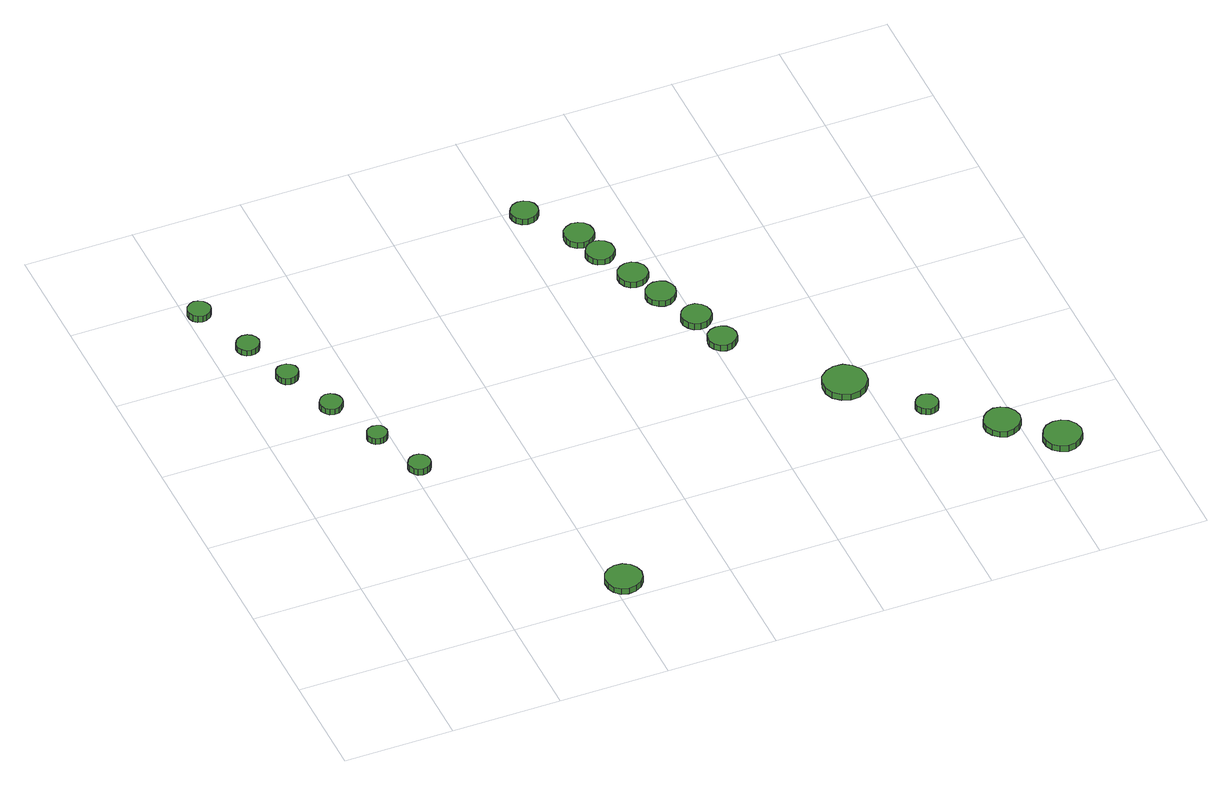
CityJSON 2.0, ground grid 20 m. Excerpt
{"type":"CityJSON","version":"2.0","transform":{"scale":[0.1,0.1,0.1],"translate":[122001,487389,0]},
"CityObjects":{
"tree1":{"type":"SolitaryVegetationObject","attributes":{"function":"something"},"geometry":[{"type":"MultiSurface","lod":"1","boundaries":[[[0,1,2,3,4,5,6,7,8,9,10,11,12,13,14]],[[15,16,17,18,19,20,21,22,23,24,25,26,27,28,29]],[[0,29,28,1]],[[1,28,27,2]],[[2,27,26,3]],[[3,26,25,4]],[[4,25,24,5]],[[5,24,23,6]],[[6,23,22,7]],[[7,22,21,8]],[[8,21,20,9]],[[9,20,19,10]],[[10,19,18,11]],[[11,18,17,12]],[[12,17,16,13]],[[13,16,15,14]],[[14,15,29,0]]]}]},
"tree2":{"type":"SolitaryVegetationObject","attributes":{"function":"something"},"geometry":[{"type":"MultiSurface","lod":"1","boundaries":[[[30,31,32,33,34,35,36,37,38,39,40,41,42,43,44]],[[45,46,47,48,49,50,51,52,53,54,55,56,57,58,59]],[[30,59,58,31]],[[31,58,57,32]],[[32,57,56,33]],[[33,56,55,34]],[[34,55,54,35]],[[35,54,53,36]],[[36,53,52,37]],[[37,52,51,38]],[[38,51,50,39]],[[39,50,49,40]],[[40,49,48,41]],[[41,48,47,42]],[[42,47,46,43]],[[43,46,45,44]],[[44,45,59,30]]]}]},
"tree3":{"type":"SolitaryVegetationObject","attributes":{"function":"something"},"geometry":[{"type":"MultiSurface","lod":"1","boundaries":[[[60,61,62,63,64,65,66,67,68,69,70,71,72,73,74]],[[75,76,77,78,79,80,81,82,83,84,85,86,87,88,89]],[[60,89,88,61]],[[61,88,87,62]],[[62,87,86,63]],[[63,86,85,64]],[[64,85,84,65]],[[65,84,83,66]],[[66,83,82,67]],[[67,82,81,68]],[[68,81,80,69]],[[69,80,79,70]],[[70,79,78,71]],[[71,78,77,72]],[[72,77,76,73]],[[73,76,75,74]],[[74,75,89,60]]]}]},
"tree4":{"type":"SolitaryVegetationObject","attributes":{"function":"something"},"geometry":[{"type":"MultiSurface","lod":"1","boundaries":[[[90,91,92,93,94,95,96,97,98,99,100,101,102,103,104]],[[105,106,107,108,109,110,111,112,113,114,115,116,117,118,119]],[[90,119,118,91]],[[91,118,117,92]],[[92,117,116,93]],[[93,116,115,94]],[[94,115,114,95]],[[95,114,113,96]],[[96,113,112,97]],[[97,112,111,98]],[[98,111,110,99]],[[99,110,109,100]],[[100,109,108,101]],[[101,108,107,102]],[[102,107,106,103]],[[103,106,105,104]],[[104,105,119,90]]]}]},
"tree5":{"type":"SolitaryVegetationObject","attributes":{"function":"something"},"geometry":[{"type":"MultiSurface","lod":"1","boundaries":[[[120,121,122,123,124,125,126,127,128,129,130,131,132,133,134]],[[135,136,137,138,139,140,141,142,143,144,145,146,147,148,149]],[[120,149,148,121]],[[121,148,147,122]],[[122,147,146,123]],[[123,146,145,124]],[[124,145,144,125]],[[125,144,143,126]],[[126,143,142,127]],[[127,142,141,128]],[[128,141,140,129]],[[129,140,139,130]],[[130,139,138,131]],[[131,138,137,132]],[[132,137,136,133]],[[133,136,135,134]],[[134,135,149,120]]]}]},
"tree6":{"type":"SolitaryVegetationObject","attributes":{"function":"something"},"geometry":[{"type":"MultiSurface","lod":"1","boundaries":[[[150,151,152,153,154,155,156,157,158,159,160,161,162,163,164]],[[165,166,167,168,169,170,171,172,173,174,175,176,177,178,179]],[[150,179,178,151]],[[151,178,177,152]],[[152,177,176,153]],[[153,176,175,154]],[[154,175,174,155]],[[155,174,173,156]],[[156,173,172,157]],[[157,172,171,158]],[[158,171,170,159]],[[159,170,169,160]],[[160,169,168,161]],[[161,168,167,162]],[[162,167,166,163]],[[163,166,165,164]],[[164,165,179,150]]]}]},
"tree7":{"type":"SolitaryVegetationObject","attributes":{"function":"something"},"geometry":[{"type":"MultiSurface","lod":"1","boundaries":[[[180,181,182,183,184,185,186,187,188,189,190,191,192,193,194]],[[195,196,197,198,199,200,201,202,203,204,205,206,207,208,209]],[[180,209,208,181]],[[181,208,207,182]],[[182,207,206,183]],[[183,206,205,184]],[[184,205,204,185]],[[185,204,203,186]],[[186,203,202,187]],[[187,202,201,188]],[[188,201,200,189]],[[189,200,199,190]],[[190,199,198,191]],[[191,198,197,192]],[[192,197,196,193]],[[193,196,195,194]],[[194,195,209,180]]]}]},
"tree8":{"type":"SolitaryVegetationObject","attributes":{"function":"something"},"geometry":[{"type":"MultiSurface","lod":"1","boundaries":[[[210,211,212,213,214,215,216,217,218,219,220,221,222,223,224]],[[225,226,227,228,229,230,231,232,233,234,235,236,237,238,239]],[[210,239,238,211]],[[211,238,237,212]],[[212,237,236,213]],[[213,236,235,214]],[[214,235,234,215]],[[215,234,233,216]],[[216,233,232,217]],[[217,232,231,218]],[[218,231,230,219]],[[219,230,229,220]],[[220,229,228,221]],[[221,228,227,222]],[[222,227,226,223]],[[223,226,225,224]],[[224,225,239,210]]]}]},
"tree9":{"type":"SolitaryVegetationObject","attributes":{"function":"something"},"geometry":[{"type":"MultiSurface","lod":"1","boundaries":[[[240,241,242,243,244,245,246,247,248,249,250,251,252,253,254]],[[255,256,257,258,259,260,261,262,263,264,265,266,267,268,269]],[[240,269,268,241]],[[241,268,267,242]],[[242,267,266,243]],[[243,266,265,244]],[[244,265,264,245]],[[245,264,263,246]],[[246,263,262,247]],[[247,262,261,248]],[[248,261,260,249]],[[249,260,259,250]],[[250,259,258,251]],[[251,258,257,252]],[[252,257,256,253]],[[253,256,255,254]],[[254,255,269,240]]]}]},
"tree10":{"type":"SolitaryVegetationObject","attributes":{"function":"something"},"geometry":[{"type":"MultiSurface","lod":"1","boundaries":[[[270,271,272,273,274,275,276,277,278,279,280,281,282,283,284]],[[285,286,287,288,289,290,291,292,293,294,295,296,297,298,299]],[[270,299,298,271]],[[271,298,297,272]],[[272,297,296,273]],[[273,296,295,274]],[[274,295,294,275]],[[275,294,293,276]],[[276,293,292,277]],[[277,292,291,278]],[[278,291,290,279]],[[279,290,289,280]],[[280,289,288,281]],[[281,288,287,282]],[[282,287,286,283]],[[283,286,285,284]],[[284,285,299,270]]]}]},
"tree11":{"type":"SolitaryVegetationObject","attributes":{"function":"something"},"geometry":[{"type":"MultiSurface","lod":"1","boundaries":[[[300,301,302,303,304,305,306,307,308,309,310,311,312,313,314]],[[315,316,317,318,319,320,321,322,323,324,325,326,327,328,329]],[[300,329,328,301]],[[301,328,327,302]],[[302,327,326,303]],[[303,326,325,304]],[[304,325,324,305]],[[305,324,323,306]],[[306,323,322,307]],[[307,322,321,308]],[[308,321,320,309]],[[309,320,319,310]],[[310,319,318,311]],[[311,318,317,312]],[[312,317,316,313]],[[313,316,315,314]],[[314,315,329,300]]]}]},
"tree12":{"type":"SolitaryVegetationObject","attributes":{"function":"something"},"geometry":[{"type":"MultiSurface","lod":"1","boundaries":[[[330,331,332,333,334,335,336,337,338,339,340,341,342,343,344]],[[345,346,347,348,349,350,351,352,353,354,355,356,357,358,359]],[[330,359,358,331]],[[331,358,357,332]],[[332,357,356,333]],[[333,356,355,334]],[[334,355,354,335]],[[335,354,353,336]],[[336,353,352,337]],[[337,352,351,338]],[[338,351,350,339]],[[339,350,349,340]],[[340,349,348,341]],[[341,348,347,342]],[[342,347,346,343]],[[343,346,345,344]],[[344,345,359,330]]]}]},
"tree13":{"type":"SolitaryVegetationObject","attributes":{"function":"something"},"geometry":[{"type":"MultiSurface","lod":"1","boundaries":[[[360,361,362,363,364,365,366,367,368,369,370,371,372,373,374]],[[375,376,377,378,379,380,381,382,383,384,385,386,387,388,389]],[[360,389,388,361]],[[361,388,387,362]],[[362,387,386,363]],[[363,386,385,364]],[[364,385,384,365]],[[365,384,383,366]],[[366,383,382,367]],[[367,382,381,368]],[[368,381,380,369]],[[369,380,379,370]],[[370,379,378,371]],[[371,378,377,372]],[[372,377,376,373]],[[373,376,375,374]],[[374,375,389,360]]]}]},
"tree14":{"type":"SolitaryVegetationObject","attributes":{"function":"something"},"geometry":[{"type":"MultiSurface","lod":"1","boundaries":[[[390,391,392,393,394,395,396,397,398,399,400,401,402,403,404]],[[405,406,407,408,409,410,411,412,413,414,415,416,417,418,419]],[[390,419,418,391]],[[391,418,417,392]],[[392,417,416,393]],[[393,416,415,394]],[[394,415,414,395]],[[395,414,413,396]],[[396,413,412,397]],[[397,412,411,398]],[[398,411,410,399]],[[399,410,409,400]],[[400,409,408,401]],[[401,408,407,402]],[[402,407,406,403]],[[403,406,405,404]],[[404,405,419,390]]]}]},
"tree15":{"type":"SolitaryVegetationObject","attributes":{"function":"something"},"geometry":[{"type":"MultiSurface","lod":"1","boundaries":[[[420,421,422,423,424,425,426,427,428,429,430,431,432,433,434]],[[435,436,437,438,439,440,441,442,443,444,445,446,447,448,449]],[[420,449,448,421]],[[421,448,447,422]],[[422,447,446,423]],[[423,446,445,424]],[[424,445,444,425]],[[425,444,443,426]],[[426,443,442,427]],[[427,442,441,428]],[[428,441,440,429]],[[429,440,439,430]],[[430,439,438,431]],[[431,438,437,432]],[[432,437,436,433]],[[433,436,435,434]],[[434,435,449,420]]]}]},
"tree16":{"type":"SolitaryVegetationObject","attributes":{"function":"something"},"geometry":[{"type":"MultiSurface","lod":"1","boundaries":[[[450,451,452,453,454,455,456,457,458,459,460,461,462,463,464]],[[465,466,467,468,469,470,471,472,473,474,475,476,477,478,479]],[[450,479,478,451]],[[451,478,477,452]],[[452,477,476,453]],[[453,476,475,454]],[[454,475,474,455]],[[455,474,473,456]],[[456,473,472,457]],[[457,472,471,458]],[[458,471,470,459]],[[459,470,469,460]],[[460,469,468,461]],[[461,468,467,462]],[[462,467,466,463]],[[463,466,465,464]],[[464,465,479,450]]]}]},
"tree17":{"type":"SolitaryVegetationObject","attributes":{"function":"something"},"geometry":[{"type":"MultiSurface","lod":"1","boundaries":[[[480,481,482,483,484,485,486,487,488,489,490,491,492,493,494]],[[495,496,497,498,499,500,501,502,503,504,505,506,507,508,509]],[[480,509,508,481]],[[481,508,507,482]],[[482,507,506,483]],[[483,506,505,484]],[[484,505,504,485]],[[485,504,503,486]],[[486,503,502,487]],[[487,502,501,488]],[[488,501,500,489]],[[489,500,499,490]],[[490,499,498,491]],[[491,498,497,492]],[[492,497,496,493]],[[493,496,495,494]],[[494,495,509,480]]]}]},
"tree18":{"type":"SolitaryVegetationObject","attributes":{"function":"something"},"geometry":[{"type":"MultiSurface","lod":"1","boundaries":[[[510,511,512,513,514,515,516,517,518,519,520,521,522,523,524]],[[525,526,527,528,529,530,531,532,533,534,535,536,537,538,539]],[[510,539,538,511]],[[511,538,537,512]],[[512,537,536,513]],[[513,536,535,514]],[[514,535,534,515]],[[515,534,533,516]],[[516,533,532,517]],[[517,532,531,518]],[[518,531,530,519]],[[519,530,529,520]],[[520,529,528,521]],[[521,528,527,522]],[[522,527,526,523]],[[523,526,525,524]],[[524,525,539,510]]]}]}
},
"vertices":[
[44,963,15],[42,971,15],[37,978,15],[29,983,15],[21,984,15],[13,981,15],[6,975,15],[3,967,15],[3,959,15],[6,951,15],[13,945,15],[21,942,15],[29,943,15],[37,948,15],[42,955,15],[42,955,2],[37,948,2],[29,943,2],[21,942,2],[13,945,2],[6,951,2],[3,959,2],[3,967,2],[6,975,2],[13,981,2],[21,984,2],[29,983,2],[37,978,2],[42,971,2],[44,963,2],
[87,851,13],[85,860,13],[80,867,13],[73,871,13],[64,872,13],[56,869,13],[50,864,13],[46,856,13],[46,847,13],[50,839,13],[56,833,13],[64,831,13],[73,832,13],[80,836,13],[85,843,13],[85,843,1],[80,836,1],[73,832,1],[64,831,1],[56,833,1],[50,839,1],[46,847,1],[46,856,1],[50,864,1],[56,869,1],[64,872,1],[73,871,1],[80,867,1],[85,860,1],[87,851,1],
[119,757,13],[117,765,13],[112,771,13],[105,775,13],[97,776,13],[89,774,13],[83,768,13],[80,761,13],[80,752,13],[83,745,13],[89,739,13],[97,737,13],[105,738,13],[112,742,13],[117,749,13],[117,749,0],[112,742,0],[105,738,0],[97,737,0],[89,739,0],[83,745,0],[80,752,0],[80,761,0],[83,768,0],[89,774,0],[97,776,0],[105,775,0],[112,771,0],[117,765,0],[119,757,0],
[158,655,13],[156,664,13],[151,670,13],[144,675,13],[135,676,13],[127,673,13],[121,667,13],[117,659,13],[117,651,13],[121,643,13],[127,637,13],[135,634,13],[144,635,13],[151,640,13],[156,647,13],[156,647,1],[151,640,1],[144,635,1],[135,634,1],[127,637,1],[121,643,1],[117,651,1],[117,659,1],[121,667,1],[127,673,1],[135,676,1],[144,675,1],[151,670,1],[156,664,1],[158,655,1],
[197,551,13],[195,559,13],[191,565,13],[184,568,13],[177,569,13],[170,567,13],[164,562,13],[161,555,13],[161,548,13],[164,541,13],[170,536,13],[177,534,13],[184,534,13],[191,538,13],[195,544,13],[195,544,0],[191,538,0],[184,534,0],[177,534,0],[170,536,0],[164,541,0],[161,548,0],[161,555,0],[164,562,0],[170,567,0],[177,569,0],[184,568,0],[191,565,0],[195,559,0],[197,551,0],
[235,451,14],[233,459,14],[228,466,14],[221,470,14],[213,471,14],[205,468,14],[199,463,14],[195,455,14],[195,447,14],[199,439,14],[205,433,14],[213,431,14],[221,432,14],[228,436,14],[233,443,14],[233,443,1],[228,436,1],[221,432,1],[213,431,1],[205,433,1],[199,439,1],[195,447,1],[195,455,1],[199,463,1],[205,468,1],[213,471,1],[221,470,1],[228,466,1],[233,459,1],[235,451,1],
[451,37,18],[448,50,18],[440,61,18],[428,68,18],[414,69,18],[401,65,18],[391,56,18],[386,44,18],[386,30,18],[391,17,18],[401,8,18],[414,4,18],[428,6,18],[440,12,18],[448,23,18],[448,23,6],[440,12,6],[428,6,6],[414,4,6],[401,8,6],[391,17,6],[386,30,6],[386,44,6],[391,56,6],[401,65,6],[414,69,6],[428,68,6],[440,61,6],[448,50,6],[451,37,6],
[658,980,17],[656,990,17],[650,998,17],[641,1003,17],[631,1004,17],[621,1001,17],[613,994,17],[609,985,17],[609,975,17],[613,966,17],[621,959,17],[631,956,17],[641,957,17],[650,962,17],[656,970,17],[656,970,5],[650,962,5],[641,957,5],[631,956,5],[621,959,5],[613,966,5],[609,975,5],[609,985,5],[613,994,5],[621,1001,5],[631,1004,5],[641,1003,5],[650,998,5],[656,990,5],[658,980,5],
[739,837,14],[737,847,14],[730,856,14],[721,861,14],[711,863,14],[700,859,14],[693,852,14],[688,842,14],[688,832,14],[693,822,14],[700,815,14],[711,812,14],[721,813,14],[730,818,14],[737,827,14],[737,827,2],[730,818,2],[721,813,2],[711,812,2],[700,815,2],[693,822,2],[688,832,2],[688,842,2],[693,852,2],[700,859,2],[711,863,2],[721,861,2],[730,856,2],[737,847,2],[739,837,2],
[724,892,15],[722,903,15],[715,912,15],[706,917,15],[695,919,15],[684,915,15],[675,908,15],[671,897,15],[671,886,15],[675,876,15],[684,868,15],[695,865,15],[706,866,15],[715,872,15],[722,881,15],[722,881,3],[715,872,3],[706,866,3],[695,865,3],[684,868,3],[675,876,3],[671,886,3],[671,897,3],[675,908,3],[684,915,3],[695,919,3],[706,917,3],[715,912,3],[722,903,3],[724,892,3],
[769,762,14],[767,773,14],[760,782,14],[750,788,14],[739,789,14],[729,785,14],[720,778,14],[716,768,14],[716,757,14],[720,747,14],[729,739,14],[739,736,14],[750,737,14],[760,742,14],[767,751,14],[767,751,2],[760,742,2],[750,737,2],[739,736,2],[729,739,2],[720,747,2],[716,757,2],[716,768,2],[720,778,2],[729,785,2],[739,789,2],[750,788,2],[760,782,2],[767,773,2],[769,762,2],
[794,699,14],[791,710,14],[785,719,14],[775,724,14],[764,725,14],[754,722,14],[745,714,14],[741,704,14],[741,693,14],[745,683,14],[754,676,14],[764,672,14],[775,673,14],[785,679,14],[791,688,14],[791,688,2],[785,679,2],[775,673,2],[764,672,2],[754,676,2],[745,683,2],[741,693,2],[741,704,2],[745,714,2],[754,722,2],[764,725,2],[775,724,2],[785,719,2],[791,710,2],[794,699,2],
[842,545,20],[840,555,20],[833,564,20],[824,569,20],[814,570,20],[803,567,20],[795,560,20],[791,550,20],[791,540,20],[795,530,20],[803,523,20],[814,519,20],[824,520,20],[833,526,20],[840,534,20],[840,534,7],[833,526,7],[824,520,7],[814,519,7],[803,523,7],[795,530,7],[791,540,7],[791,550,7],[795,560,7],[803,567,7],[814,570,7],[824,569,7],[833,564,7],[840,555,7],[842,545,7],
[825,617,17],[823,628,17],[816,637,17],[807,643,17],[796,644,17],[785,640,17],[777,633,17],[772,623,17],[772,612,17],[777,602,17],[785,594,17],[796,591,17],[807,592,17],[816,597,17],[823,606,17],[823,606,4],[816,597,4],[807,592,4],[796,591,4],[785,594,4],[777,602,4],[772,612,4],[772,623,4],[777,633,4],[785,640,4],[796,644,4],[807,643,4],[816,637,4],[823,628,4],[825,617,4],
[1003,357,21],[1000,373,21],[990,386,21],[976,395,21],[959,396,21],[944,391,21],[931,380,21],[925,365,21],[925,349,21],[931,334,21],[944,323,21],[959,317,21],[976,319,21],[990,327,21],[1000,341,21],[1000,341,8],[990,327,8],[976,319,8],[959,317,8],[944,323,8],[931,334,8],[925,349,8],[925,365,8],[931,380,8],[944,391,8],[959,396,8],[976,395,8],[990,386,8],[1000,373,8],[1003,357,8],
[1093,255,16],[1091,263,16],[1087,270,16],[1079,274,16],[1071,275,16],[1063,272,16],[1057,267,16],[1053,259,16],[1053,251,16],[1057,243,16],[1063,238,16],[1071,235,16],[1079,236,16],[1087,240,16],[1091,247,16],[1091,247,3],[1087,240,3],[1079,236,3],[1071,235,3],[1063,238,3],[1057,243,3],[1053,251,3],[1053,259,3],[1057,267,3],[1063,272,3],[1071,275,3],[1079,274,3],[1087,270,3],[1091,263,3],[1093,255,3],
[1206,163,15],[1203,176,15],[1195,187,15],[1183,194,15],[1170,196,15],[1157,191,15],[1147,182,15],[1141,170,15],[1141,156,15],[1147,144,15],[1157,135,15],[1170,130,15],[1183,132,15],[1195,139,15],[1203,150,15],[1203,150,3],[1195,139,3],[1183,132,3],[1170,130,3],[1157,135,3],[1147,144,3],[1141,156,3],[1141,170,3],[1147,182,3],[1157,191,3],[1170,196,3],[1183,194,3],[1195,187,3],[1203,176,3],[1206,163,3],
[1289,90,15],[1286,104,15],[1277,116,15],[1265,123,15],[1251,124,15],[1237,120,15],[1227,110,15],[1221,97,15],[1221,83,15],[1227,70,15],[1237,61,15],[1251,56,15],[1265,58,15],[1277,65,15],[1286,76,15],[1286,76,2],[1277,65,2],[1265,58,2],[1251,56,2],[1237,61,2],[1227,70,2],[1221,83,2],[1221,97,2],[1227,110,2],[1237,120,2],[1251,124,2],[1265,123,2],[1277,116,2],[1286,104,2],[1289,90,2]
]}
